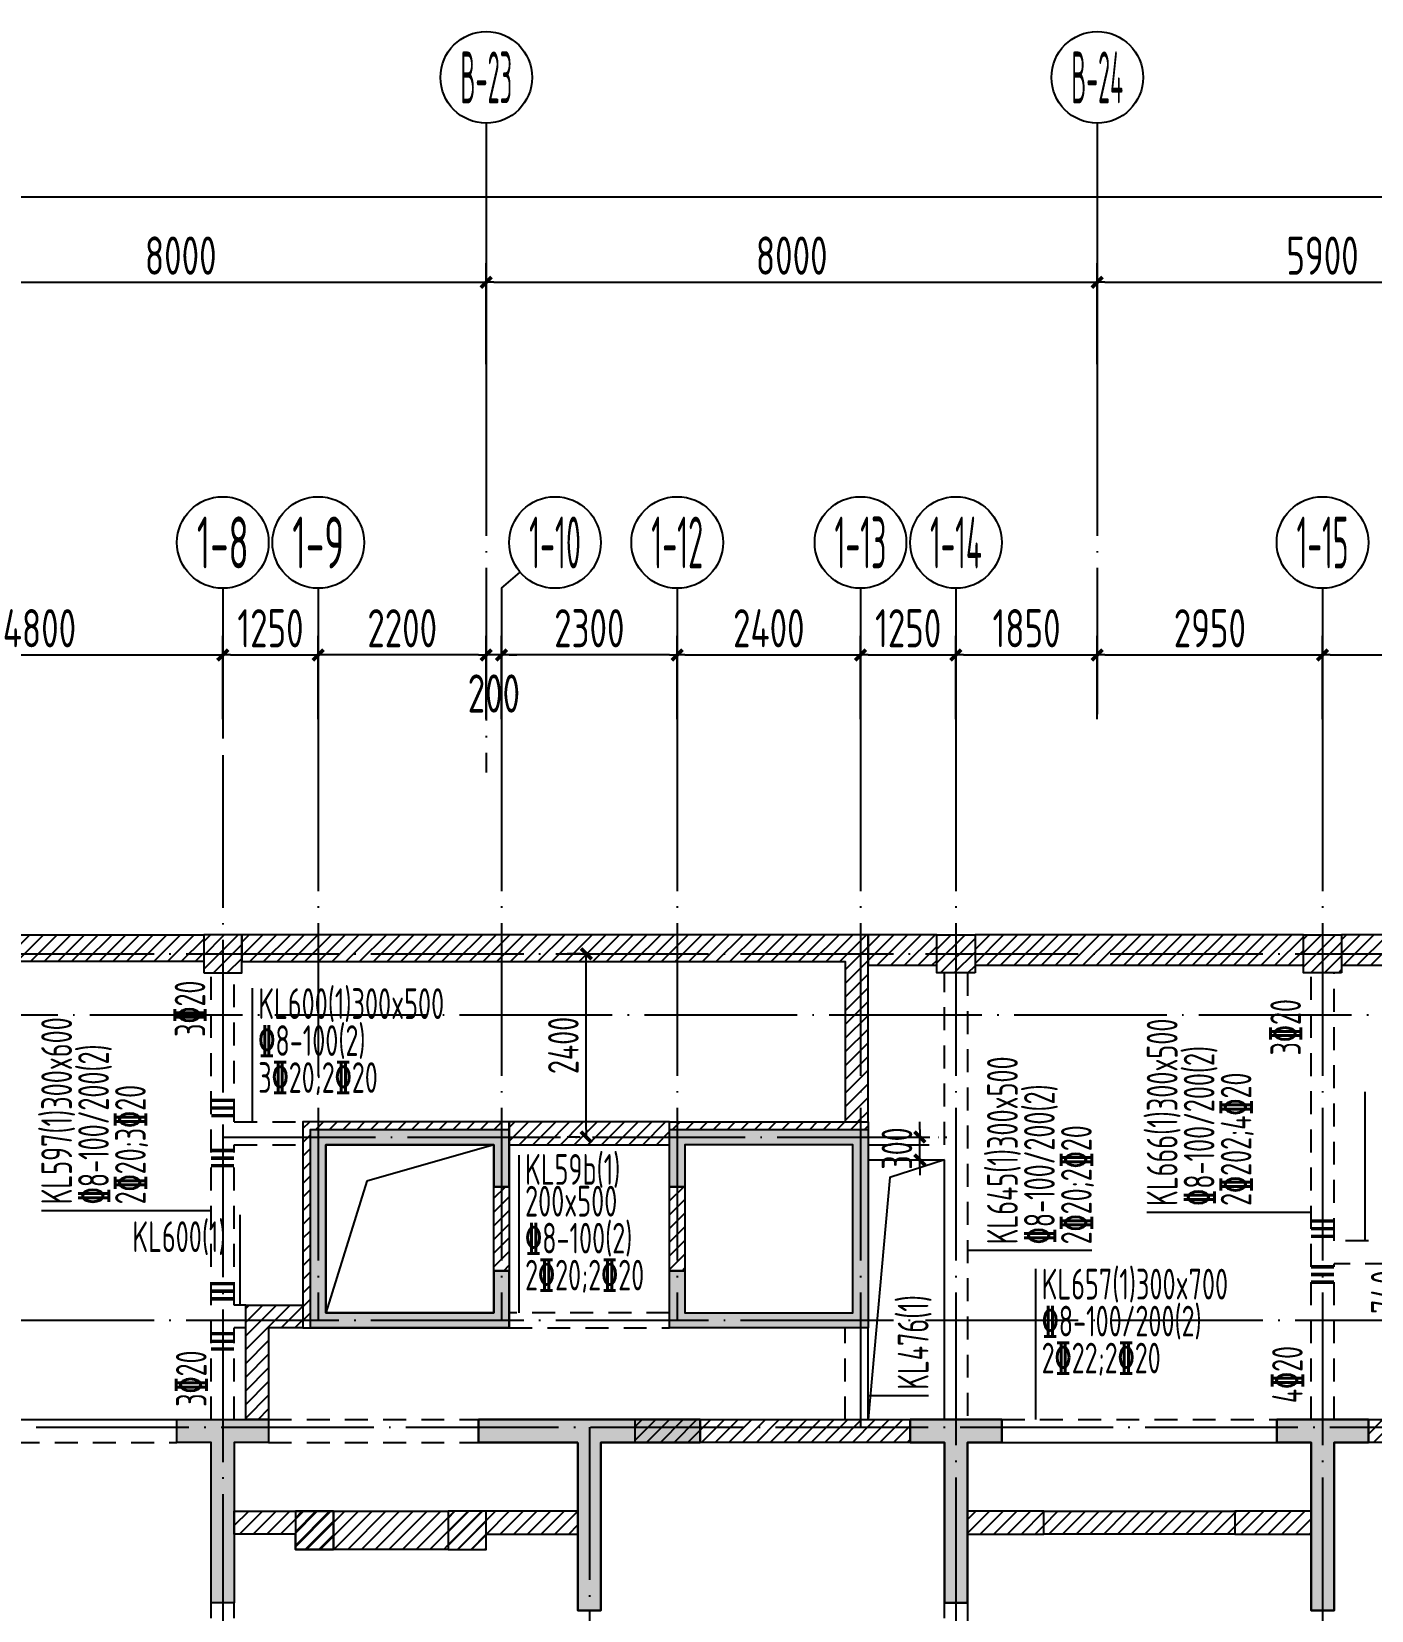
# Model space of a CAD drawing. Header units: millimetres. Extents: x 64473 to 386235, y 427387 to 703525.
# Drawn here: x 322893 to 340436, y 661745 to 682425 of the extents above; entities that cross this region are included whole.
import ezdxf
from ezdxf.enums import TextEntityAlignment as Align

# ---------------------------------------------------------------- set-up
doc = ezdxf.new("R2010")
doc.units = ezdxf.units.MM
doc.header["$LTSCALE"] = 100
doc.header["$PDMODE"] = 35
doc.header["$PDSIZE"] = 200
doc.linetypes.add('3', pattern=[5, 3, -2])
doc.linetypes.add('DOTE', pattern=[2.42, 2, -0.2, 0.02, -0.2])
for name, color, linetype in [('B-DIM', 1, 'Continuous'), ('B-TEXT', 7, 'Continuous'), ('B-开洞', 7, 'Continuous'), ('COLU', 7, 'Continuous'), ('colu-1层', 6, 'Continuous'), ('h填实-1层', 254, 'Continuous'), ('h斜线-1层', 7, 'Continuous'), ('h斜线-墙', 7, 'Continuous'), ('h斜线-柱', 7, 'Continuous'), ('L-AXIS', 3, 'Continuous'), ('L-dote', 253, 'DOTE'), ('L-箍筋', 1, 'Continuous'), ('Q-门框', 6, 'Continuous'), ('WALL', 3, 'Continuous'), ('wall-主楼', 2, 'Continuous'), ('wall-开洞', 5, 'Continuous'), ('垂直标注', 31, 'Continuous'), ('垂直钢筋', 27, 'Continuous'), ('梁', 4, 'Continuous'), ('梁虚线', 4, '3'), ('水平标注', 2, 'Continuous')]:
    doc.layers.add(name, color=color, linetype=linetype)
doc.styles.add('_TCH_AXIS', font='tssdeng.shx', dxfattribs={"width": 0.7, "bigfont": 'tssdchn.shx'})
doc.styles.add('COMPLEX', font='tssdeng.shx', dxfattribs={"width": 0.7, "bigfont": 'tssdchn.shx'})
doc.styles.get("Standard").update_dxf_attribs({"font": 'tssdeng.shx', "width": 0.7, "bigfont": 'tssdchn.shx'})
doc.styles.add('TSSD_Dimension', font='Tssdeng.shx', dxfattribs={"width": 0.7, "bigfont": 'tssdchn.shx'})
doc.dimstyles.new('TSSD_100_100$0', dxfattribs={"dimtxt": 300, "dimasz": 100, "dimexe": 250, "dimexo": 250, "dimgap": 100, "dimtad": 1, "dimdec": 0, "dimzin": 0, "dimdsep": 46, "dimtxsty": 'TSSD_Dimension', "dimblk": '_tsdbk', "dimblk1": '_tsdbk', "dimblk2": '_tsdbk', "dimsah": 1, "dimcen": 0, "dimclrt": 7, "dimadec": 0, "dimazin": 0, "dimtfac": 1, "dimtdec": 0, "dimtix": 1, "dimtmove": 2, "dimatfit": 3, "dimldrblk": '_tsdbk', "dimfxl": 1, "dimtolj": 1, "dimtzin": 0, "dimarcsym": 0})
pattern_1 = [(45, (-467527.32, -323147.44), (-89.802561, 89.802561), [])]
pattern_2 = [(45, (8572.51, -7581.39), (-89.802561, 89.802561), [])]

# ---------------------------------------------------------------- blocks, each defined once
blk = doc.blocks.new('_tsdbk')
blk.add_line((-1, 0), (0, 0))
at = {"const_width": 0.5}
blk.add_lwpolyline([(-0.7, -0.7), (0.7, 0.7)], dxfattribs=at)
blk = doc.blocks.new('*D40')
at = {"layer": 'B-DIM', "color": 0, "lineweight": -2}
for p, q in [((340930, 666385), (340930, 666485)), ((340930, 666285), (340930, 665545)), ((341142, 666285), (341180, 666285)), ((341142, 665545), (341180, 665545)), ((340930, 665445), (340930, 665345))]:
    blk.add_line(p, q, dxfattribs=at)
at = {"layer": 'Defpoints', "color": 0}
for p in [(340892, 666285), (340892, 665545), (340930, 665545)]:
    blk.add_point(p, dxfattribs=at)
at = {"layer": 'B-DIM', "color": 0, "lineweight": -2, "xscale": 100, "yscale": 100, "zscale": 100}
for p, rotation in [((340930, 666285), 270), ((340930, 665545), 90)]:
    blk.add_blockref('_tsdbk', p, dxfattribs=dict(at, rotation=rotation))
at = {"layer": 'B-DIM', "color": 7, "insert": (340630, 665915), "char_height": 400, "attachment_point": 5, "rotation": 90, "style": 'TSSD_Dimension'}
blk.add_mtext('\\A1;740', dxfattribs=at)
blk = doc.blocks.new('*D45')
at = {"layer": 'B-DIM', "color": 0, "lineweight": -2}
for p, q in [((330076, 670345), (329906, 670345)), ((330156, 668045), (330156, 670245)), ((330076, 667945), (329906, 667945))]:
    blk.add_line(p, q, dxfattribs=at)
at = {"layer": 'Defpoints', "color": 0}
for p in [(330156, 670345), (330326, 670345), (330326, 667945)]:
    blk.add_point(p, dxfattribs=at)
at = {"layer": 'B-DIM', "color": 0, "lineweight": -2, "xscale": 100, "yscale": 100, "zscale": 100}
for p, rotation in [((330156, 670345), 90), ((330156, 667945), 270)]:
    blk.add_blockref('_tsdbk', p, dxfattribs=dict(at, rotation=rotation))
at = {"layer": 'B-DIM', "color": 7, "insert": (329856, 669145), "char_height": 400, "attachment_point": 5, "rotation": 90, "style": 'TSSD_Dimension'}
blk.add_mtext('\\A1;2400', dxfattribs=at)
blk = doc.blocks.new('*D61')
at = {"layer": 'Defpoints', "color": 0}
for p in [(359046, 680262), (196946, 678055), (359046, 678055)]:
    blk.add_point(p, dxfattribs=at)
at = {"layer": 'L-AXIS', "color": 0, "lineweight": -2}
for p, q in [((196946, 678305), (196946, 680512)), ((359046, 678305), (359046, 680512)), ((197046, 680262), (358946, 680262))]:
    blk.add_line(p, q, dxfattribs=at)
at = {"layer": 'L-AXIS', "color": 0, "lineweight": -2, "xscale": 100, "yscale": 100, "zscale": 100, "rotation": 180}
blk.add_blockref('_tsdbk', (196946, 680262), dxfattribs=at)
at = {"layer": 'L-AXIS', "color": 0, "lineweight": -2, "xscale": 100, "yscale": 100, "zscale": 100}
blk.add_blockref('_tsdbk', (359046, 680262), dxfattribs=at)
at = {"layer": 'L-AXIS', "color": 7, "insert": (250239, 680612), "char_height": 500, "attachment_point": 5, "style": 'TSSD_Dimension'}
blk.add_mtext('\\A1;162100', dxfattribs=at)
blk = doc.blocks.new('*D533')
at = {"layer": 'Defpoints', "color": 0}
for p in [(336846, 674260), (334996, 673168), (336846, 673168)]:
    blk.add_point(p, dxfattribs=at)
at = {"layer": 'L-AXIS', "color": 0, "lineweight": -2}
for p, q in [((334996, 673418), (334996, 674510)), ((336846, 673418), (336846, 674510)), ((335096, 674260), (336746, 674260))]:
    blk.add_line(p, q, dxfattribs=at)
at = {"layer": 'L-AXIS', "color": 0, "lineweight": -2, "xscale": 100, "yscale": 100, "zscale": 100, "rotation": 180}
blk.add_blockref('_tsdbk', (334996, 674260), dxfattribs=at)
at = {"layer": 'L-AXIS', "color": 0, "lineweight": -2, "xscale": 100, "yscale": 100, "zscale": 100}
blk.add_blockref('_tsdbk', (336846, 674260), dxfattribs=at)
at = {"layer": 'L-AXIS', "color": 7, "insert": (335921, 674610), "char_height": 500, "attachment_point": 5, "style": 'TSSD_Dimension'}
blk.add_mtext('\\A1;1850', dxfattribs=at)
blk = doc.blocks.new('*D534')
at = {"layer": 'Defpoints', "color": 0}
for p in [(336846, 679141), (328846, 677820), (336846, 677820)]:
    blk.add_point(p, dxfattribs=at)
at = {"layer": 'L-AXIS', "color": 0, "lineweight": -2}
for p, q in [((328846, 678070), (328846, 679391)), ((336846, 678070), (336846, 679391)), ((328946, 679141), (336746, 679141))]:
    blk.add_line(p, q, dxfattribs=at)
at = {"layer": 'L-AXIS', "color": 0, "lineweight": -2, "xscale": 100, "yscale": 100, "zscale": 100, "rotation": 180}
blk.add_blockref('_tsdbk', (328846, 679141), dxfattribs=at)
at = {"layer": 'L-AXIS', "color": 0, "lineweight": -2, "xscale": 100, "yscale": 100, "zscale": 100}
blk.add_blockref('_tsdbk', (336846, 679141), dxfattribs=at)
at = {"layer": 'L-AXIS', "color": 7, "insert": (332846, 679491), "char_height": 500, "attachment_point": 5, "style": 'TSSD_Dimension'}
blk.add_mtext('\\A1;8000', dxfattribs=at)
blk = doc.blocks.new('_AXISO')
blk.add_circle((0, 0), 0.5)
at = {"layer": 'B-TEXT', "style": 'COMPLEX', "width": 1.450893}
blk.add_attdef('A', text='', height=0.56, dxfattribs=at).set_placement((0.249375, -0.28), (0.749375, -0.28), align=Align.FIT)
blk = doc.blocks.new('*D635')
at = {"layer": 'Defpoints', "color": 0}
for p in [(326646, 674260), (326646, 673168), (328846, 673168)]:
    blk.add_point(p, dxfattribs=at)
at = {"layer": 'L-AXIS', "color": 0, "lineweight": -2}
for p, q in [((326646, 673418), (326646, 674510)), ((328846, 673418), (328846, 674510)), ((328746, 674260), (326746, 674260))]:
    blk.add_line(p, q, dxfattribs=at)
at = {"layer": 'L-AXIS', "color": 0, "lineweight": -2, "xscale": 100, "yscale": 100, "zscale": 100, "rotation": 180}
blk.add_blockref('_tsdbk', (326646, 674260), dxfattribs=at)
at = {"layer": 'L-AXIS', "color": 0, "lineweight": -2, "xscale": 100, "yscale": 100, "zscale": 100}
blk.add_blockref('_tsdbk', (328846, 674260), dxfattribs=at)
at = {"layer": 'L-AXIS', "color": 7, "insert": (327746, 674610), "char_height": 500, "attachment_point": 5, "style": 'TSSD_Dimension'}
blk.add_mtext('\\A1;2200', dxfattribs=at)
blk = doc.blocks.new('*D636')
at = {"layer": 'Defpoints', "color": 0}
for p in [(325396, 674260), (320596, 673168), (325396, 673168)]:
    blk.add_point(p, dxfattribs=at)
at = {"layer": 'L-AXIS', "color": 0, "lineweight": -2}
for p, q in [((320596, 673418), (320596, 674510)), ((325396, 673418), (325396, 674510)), ((320696, 674260), (325296, 674260))]:
    blk.add_line(p, q, dxfattribs=at)
at = {"layer": 'L-AXIS', "color": 0, "lineweight": -2, "xscale": 100, "yscale": 100, "zscale": 100, "rotation": 180}
blk.add_blockref('_tsdbk', (320596, 674260), dxfattribs=at)
at = {"layer": 'L-AXIS', "color": 0, "lineweight": -2, "xscale": 100, "yscale": 100, "zscale": 100}
blk.add_blockref('_tsdbk', (325396, 674260), dxfattribs=at)
at = {"layer": 'L-AXIS', "color": 7, "insert": (322996, 674610), "char_height": 500, "attachment_point": 5, "style": 'TSSD_Dimension'}
blk.add_mtext('\\A1;4800', dxfattribs=at)
blk = doc.blocks.new('*D637')
at = {"layer": 'Defpoints', "color": 0}
for p in [(326646, 674260), (325396, 673168), (326646, 673168)]:
    blk.add_point(p, dxfattribs=at)
at = {"layer": 'L-AXIS', "color": 0, "lineweight": -2}
for p, q in [((325396, 673418), (325396, 674510)), ((326646, 673418), (326646, 674510)), ((325496, 674260), (326546, 674260))]:
    blk.add_line(p, q, dxfattribs=at)
at = {"layer": 'L-AXIS', "color": 0, "lineweight": -2, "xscale": 100, "yscale": 100, "zscale": 100, "rotation": 180}
blk.add_blockref('_tsdbk', (325396, 674260), dxfattribs=at)
at = {"layer": 'L-AXIS', "color": 0, "lineweight": -2, "xscale": 100, "yscale": 100, "zscale": 100}
blk.add_blockref('_tsdbk', (326646, 674260), dxfattribs=at)
at = {"layer": 'L-AXIS', "color": 7, "insert": (326021, 674610), "char_height": 500, "attachment_point": 5, "style": 'TSSD_Dimension'}
blk.add_mtext('\\A1;1250', dxfattribs=at)
blk = doc.blocks.new('*D638')
at = {"layer": 'Defpoints', "color": 0}
for p in [(333746, 674260), (331346, 673168), (333746, 673168)]:
    blk.add_point(p, dxfattribs=at)
at = {"layer": 'L-AXIS', "color": 0, "lineweight": -2}
for p, q in [((331346, 673418), (331346, 674510)), ((333746, 673418), (333746, 674510)), ((331446, 674260), (333646, 674260))]:
    blk.add_line(p, q, dxfattribs=at)
at = {"layer": 'L-AXIS', "color": 0, "lineweight": -2, "xscale": 100, "yscale": 100, "zscale": 100, "rotation": 180}
blk.add_blockref('_tsdbk', (331346, 674260), dxfattribs=at)
at = {"layer": 'L-AXIS', "color": 0, "lineweight": -2, "xscale": 100, "yscale": 100, "zscale": 100}
blk.add_blockref('_tsdbk', (333746, 674260), dxfattribs=at)
at = {"layer": 'L-AXIS', "color": 7, "insert": (332546, 674610), "char_height": 500, "attachment_point": 5, "style": 'TSSD_Dimension'}
blk.add_mtext('\\A1;2400', dxfattribs=at)
blk = doc.blocks.new('*D639')
at = {"layer": 'Defpoints', "color": 0}
for p in [(329046, 674260), (329046, 673168), (331346, 673168)]:
    blk.add_point(p, dxfattribs=at)
at = {"layer": 'L-AXIS', "color": 0, "lineweight": -2}
for p, q in [((329046, 673418), (329046, 674510)), ((331346, 673418), (331346, 674510)), ((331246, 674260), (329146, 674260))]:
    blk.add_line(p, q, dxfattribs=at)
at = {"layer": 'L-AXIS', "color": 0, "lineweight": -2, "xscale": 100, "yscale": 100, "zscale": 100, "rotation": 180}
blk.add_blockref('_tsdbk', (329046, 674260), dxfattribs=at)
at = {"layer": 'L-AXIS', "color": 0, "lineweight": -2, "xscale": 100, "yscale": 100, "zscale": 100}
blk.add_blockref('_tsdbk', (331346, 674260), dxfattribs=at)
at = {"layer": 'L-AXIS', "color": 7, "insert": (330196, 674610), "char_height": 500, "attachment_point": 5, "style": 'TSSD_Dimension'}
blk.add_mtext('\\A1;2300', dxfattribs=at)
blk = doc.blocks.new('*D640')
at = {"layer": 'Defpoints', "color": 0}
for p in [(328846, 674260), (328846, 673168), (329046, 673168)]:
    blk.add_point(p, dxfattribs=at)
at = {"layer": 'L-AXIS', "color": 0, "lineweight": -2}
for p, q in [((328846, 673418), (328846, 674510)), ((329046, 673418), (329046, 674510)), ((328746, 674260), (328646, 674260)), ((329046, 674260), (328846, 674260)), ((329146, 674260), (329246, 674260))]:
    blk.add_line(p, q, dxfattribs=at)
at = {"layer": 'L-AXIS', "color": 0, "lineweight": -2, "xscale": 100, "yscale": 100, "zscale": 100}
blk.add_blockref('_tsdbk', (328846, 674260), dxfattribs=at)
at = {"layer": 'L-AXIS', "color": 0, "lineweight": -2, "xscale": 100, "yscale": 100, "zscale": 100, "rotation": 180}
blk.add_blockref('_tsdbk', (329046, 674260), dxfattribs=at)
at = {"layer": 'L-AXIS', "color": 7, "insert": (328946, 673755), "char_height": 500, "attachment_point": 5, "style": 'TSSD_Dimension'}
blk.add_mtext('\\A1;200', dxfattribs=at)
blk = doc.blocks.new('*D641')
at = {"layer": 'Defpoints', "color": 0}
for p in [(334996, 674260), (333746, 673168), (334996, 673168)]:
    blk.add_point(p, dxfattribs=at)
at = {"layer": 'L-AXIS', "color": 0, "lineweight": -2}
for p, q in [((333746, 673418), (333746, 674510)), ((334996, 673418), (334996, 674510)), ((333846, 674260), (334896, 674260))]:
    blk.add_line(p, q, dxfattribs=at)
at = {"layer": 'L-AXIS', "color": 0, "lineweight": -2, "xscale": 100, "yscale": 100, "zscale": 100, "rotation": 180}
blk.add_blockref('_tsdbk', (333746, 674260), dxfattribs=at)
at = {"layer": 'L-AXIS', "color": 0, "lineweight": -2, "xscale": 100, "yscale": 100, "zscale": 100}
blk.add_blockref('_tsdbk', (334996, 674260), dxfattribs=at)
at = {"layer": 'L-AXIS', "color": 7, "insert": (334371, 674610), "char_height": 500, "attachment_point": 5, "style": 'TSSD_Dimension'}
blk.add_mtext('\\A1;1250', dxfattribs=at)
blk = doc.blocks.new('*D644')
at = {"layer": 'Defpoints', "color": 0}
for p in [(328846, 679141), (320846, 677820), (328846, 677820)]:
    blk.add_point(p, dxfattribs=at)
at = {"layer": 'L-AXIS', "color": 0, "lineweight": -2}
for p, q in [((320846, 678070), (320846, 679391)), ((328846, 678070), (328846, 679391)), ((320946, 679141), (328746, 679141))]:
    blk.add_line(p, q, dxfattribs=at)
at = {"layer": 'L-AXIS', "color": 0, "lineweight": -2, "xscale": 100, "yscale": 100, "zscale": 100, "rotation": 180}
blk.add_blockref('_tsdbk', (320846, 679141), dxfattribs=at)
at = {"layer": 'L-AXIS', "color": 0, "lineweight": -2, "xscale": 100, "yscale": 100, "zscale": 100}
blk.add_blockref('_tsdbk', (328846, 679141), dxfattribs=at)
at = {"layer": 'L-AXIS', "color": 7, "insert": (324846, 679491), "char_height": 500, "attachment_point": 5, "style": 'TSSD_Dimension'}
blk.add_mtext('\\A1;8000', dxfattribs=at)
blk = doc.blocks.new('*D690')
at = {"layer": 'Defpoints', "color": 0}
for p in [(342746, 674260), (339796, 673168), (342746, 673168)]:
    blk.add_point(p, dxfattribs=at)
at = {"layer": 'L-AXIS', "color": 0, "lineweight": -2}
for p, q in [((339796, 673418), (339796, 674510)), ((342746, 673418), (342746, 674510)), ((339896, 674260), (342646, 674260))]:
    blk.add_line(p, q, dxfattribs=at)
at = {"layer": 'L-AXIS', "color": 0, "lineweight": -2, "xscale": 100, "yscale": 100, "zscale": 100, "rotation": 180}
blk.add_blockref('_tsdbk', (339796, 674260), dxfattribs=at)
at = {"layer": 'L-AXIS', "color": 0, "lineweight": -2, "xscale": 100, "yscale": 100, "zscale": 100}
blk.add_blockref('_tsdbk', (342746, 674260), dxfattribs=at)
at = {"layer": 'L-AXIS', "color": 7, "insert": (341271, 674610), "char_height": 500, "attachment_point": 5, "style": 'TSSD_Dimension'}
blk.add_mtext('\\A1;2950', dxfattribs=at)
blk = doc.blocks.new('*D691')
at = {"layer": 'Defpoints', "color": 0}
for p in [(339796, 674260), (336846, 673168), (339796, 673168)]:
    blk.add_point(p, dxfattribs=at)
at = {"layer": 'L-AXIS', "color": 0, "lineweight": -2}
for p, q in [((336846, 673418), (336846, 674510)), ((339796, 673418), (339796, 674510)), ((336946, 674260), (339696, 674260))]:
    blk.add_line(p, q, dxfattribs=at)
at = {"layer": 'L-AXIS', "color": 0, "lineweight": -2, "xscale": 100, "yscale": 100, "zscale": 100, "rotation": 180}
blk.add_blockref('_tsdbk', (336846, 674260), dxfattribs=at)
at = {"layer": 'L-AXIS', "color": 0, "lineweight": -2, "xscale": 100, "yscale": 100, "zscale": 100}
blk.add_blockref('_tsdbk', (339796, 674260), dxfattribs=at)
at = {"layer": 'L-AXIS', "color": 7, "insert": (338321, 674610), "char_height": 500, "attachment_point": 5, "style": 'TSSD_Dimension'}
blk.add_mtext('\\A1;2950', dxfattribs=at)
blk = doc.blocks.new('*D700')
at = {"layer": 'Defpoints', "color": 0}
for p in [(342746, 679141), (336846, 677820), (342746, 677820)]:
    blk.add_point(p, dxfattribs=at)
at = {"layer": 'L-AXIS', "color": 0, "lineweight": -2}
for p, q in [((336846, 678070), (336846, 679391)), ((342746, 678070), (342746, 679391)), ((336946, 679141), (342646, 679141))]:
    blk.add_line(p, q, dxfattribs=at)
at = {"layer": 'L-AXIS', "color": 0, "lineweight": -2, "xscale": 100, "yscale": 100, "zscale": 100, "rotation": 180}
blk.add_blockref('_tsdbk', (336846, 679141), dxfattribs=at)
at = {"layer": 'L-AXIS', "color": 0, "lineweight": -2, "xscale": 100, "yscale": 100, "zscale": 100}
blk.add_blockref('_tsdbk', (342746, 679141), dxfattribs=at)
at = {"layer": 'L-AXIS', "color": 7, "insert": (339796, 679491), "char_height": 500, "attachment_point": 5, "style": 'TSSD_Dimension'}
blk.add_mtext('\\A1;5900', dxfattribs=at)
blk = doc.blocks.new('*D715')
at = {"layer": 'B-DIM', "color": 0, "lineweight": -2}
for p, q in [((334524, 668045), (334524, 668145)), ((334524, 667645), (334524, 667945)), ((334769, 667945), (334774, 667945)), ((334769, 667645), (334774, 667645)), ((334524, 667545), (334524, 667445))]:
    blk.add_line(p, q, dxfattribs=at)
at = {"layer": 'Defpoints', "color": 0}
for p in [(334519, 667945), (334524, 667945), (334519, 667645)]:
    blk.add_point(p, dxfattribs=at)
at = {"layer": 'B-DIM', "color": 0, "lineweight": -2, "xscale": 100, "yscale": 100, "zscale": 100}
for p, rotation in [((334524, 667945), 270), ((334524, 667645), 90)]:
    blk.add_blockref('_tsdbk', p, dxfattribs=dict(at, rotation=rotation))
at = {"layer": 'B-DIM', "color": 7, "insert": (334224, 667795), "char_height": 400, "attachment_point": 5, "rotation": 90, "style": 'TSSD_Dimension'}
blk.add_mtext('\\A1;300', dxfattribs=at)

msp = doc.modelspace()

# ---------------------------------------------------------------- hatches: boundary and pattern name
at = {"layer": 'h填实-1层'}
for points in [[(326746.5, 665644.7), (328946.5, 665644.7), (328946.5, 666194.7), (329146.5, 666194.7), (329146.5, 665444.7), (326546.5, 665444.7), (326546.5, 668044.7), (329146.5, 668044.7), (329146.5, 667294.7), (328946.5, 667294.7), (328946.5, 667844.7), (326746.5, 667844.7)], [(333846.5, 665444.7), (331246.5, 665444.7), (331246.5, 666194.7), (331446.5, 666194.7), (331446.5, 665644.7), (333646.5, 665644.7), (333646.5, 667844.7), (331446.5, 667844.7), (331446.5, 667294.7), (331246.5, 667294.7), (331246.5, 668044.7), (333846.5, 668044.7)], [(325996.5, 663944.7), (325546.5, 663944.7), (325546.5, 661844.7), (325246.5, 661844.7), (325246.5, 663944.7), (324796.5, 663944.7), (324796.5, 664244.7), (325546.5, 664244.7), (325996.5, 664244.7)], [(330046.5, 663944.7), (328746.5, 663944.7), (328746.5, 664244.7), (330346.5, 664244.7), (331646.5, 664244.7), (331646.5, 663944.7), (330346.5, 663944.7), (330346.5, 661744.7), (330046.5, 661744.7)], [(335596.5, 664244.7), (335596.5, 663944.7), (335146.5, 663944.7), (335146.5, 661844.7), (334846.5, 661844.7), (334846.5, 663944.7), (334396.5, 663944.7), (334396.5, 664244.7), (335146.5, 664244.7)], [(340396.5, 663944.7), (339946.5, 663944.7), (339946.5, 661744.7), (339646.5, 661744.7), (339646.5, 663944.7), (339196.5, 663944.7), (339196.5, 664244.7), (339946.5, 664244.7), (340396.5, 664244.7)]]:
    msp.add_hatch(color=256, dxfattribs=at).paths.add_polyline_path(points)
at = {"layer": 'h斜线-1层'}
h = msp.add_hatch(dxfattribs=at)
h.set_pattern_fill('ANSI31', color=256, scale=40, style=0)
h.paths.add_polyline_path([(329146.5, 668144.7), (326446.5, 668144.7), (326446.5, 665444.7), (326546.5, 665444.7), (326546.5, 668044.7), (329146.5, 668044.7)])
h = msp.add_hatch(dxfattribs=at)
h.set_pattern_fill('ANSI31', color=256, scale=40, style=0)
h.paths.add_polyline_path([(333846.5, 668144.7), (331246.5, 668144.7), (331246.5, 668044.7), (333846.5, 668044.7)])
h = msp.add_hatch(dxfattribs=at)
h.set_pattern_fill('ANSI31', color=256, scale=40, angle=-3e-12, style=0)
h.paths.add_polyline_path([(329146.5, 667294.7), (328946.5, 667294.7), (328946.5, 666194.7), (329146.5, 666194.7)])
h = msp.add_hatch(dxfattribs=at)
h.set_pattern_fill('ANSI31', color=256, scale=40, angle=-3e-12, style=0)
h.paths.add_polyline_path([(331246.5, 666194.7), (331446.5, 666194.7), (331446.5, 667294.7), (331246.5, 667294.7)])
at = {"layer": 'h斜线-墙'}
h = msp.add_hatch(dxfattribs=at)
h.set_pattern_fill('ANSI31', color=256, scale=40, style=0)
h.set_pattern_definition(pattern_2)
h.paths.add_polyline_path([(320846.5, 670594.7), (325146.5, 670594.7), (325146.5, 670244.7), (320846.5, 670244.7)])
h = msp.add_hatch(dxfattribs=at)
h.set_pattern_fill('ANSI31', color=256, scale=40, style=0)
h.set_pattern_definition(pattern_2)
h.paths.add_polyline_path([(325646.5, 670244.7), (333546.5, 670244.7), (333546.5, 668144.7), (333846.5, 668144.7), (333846.5, 670594.7), (325646.5, 670594.7)])
h = msp.add_hatch(dxfattribs=at)
h.set_pattern_fill('ANSI31', color=256, scale=40, style=0)
h.set_pattern_definition(pattern_2)
h.paths.add_polyline_path([(334746.5, 670594.7), (333846.5, 670594.7), (333846.5, 670194.7), (334746.5, 670194.7)])
h = msp.add_hatch(dxfattribs=at)
h.set_pattern_fill('ANSI31', color=256, scale=40, style=0)
h.set_pattern_definition(pattern_2)
h.paths.add_polyline_path([(339546.5, 670594.7), (335246.5, 670594.7), (335246.5, 670194.7), (339546.5, 670194.7)])
h = msp.add_hatch(dxfattribs=at)
h.set_pattern_fill('ANSI31', color=256, scale=40, style=0)
h.set_pattern_definition(pattern_2)
h.paths.add_polyline_path([(347196.5, 670594.7), (340046.5, 670594.7), (340046.5, 670194.7), (347196.5, 670194.7)])
h = msp.add_hatch(dxfattribs=at)
h.set_pattern_fill('ANSI31', color=256, scale=40, style=0)
h.set_pattern_definition(pattern_2)
h.paths.add_polyline_path([(329146.5, 667844.7), (331246.5, 667844.7), (331246.5, 668144.7), (329146.5, 668144.7)])
h = msp.add_hatch(dxfattribs=at)
h.set_pattern_fill('ANSI31', color=256, scale=40, style=0)
h.set_pattern_definition(pattern_2)
h.paths.add_polyline_path([(326446.5, 665744.7), (326446.5, 665444.7), (325996.5, 665444.7), (325996.5, 664244.7), (325696.5, 664244.7), (325696.5, 665744.7)])
h = msp.add_hatch(dxfattribs=at)
h.set_pattern_fill('ANSI31', color=256, scale=40, style=0)
h.set_pattern_definition(pattern_2)
h.paths.add_polyline_path([(334396.5, 663944.7), (330796.5, 663944.7), (330796.5, 664244.7), (334396.5, 664244.7)])
h = msp.add_hatch(dxfattribs=at)
h.set_pattern_fill('ANSI31', color=256, scale=40, style=0)
h.set_pattern_definition(pattern_2)
h.paths.add_polyline_path([(340396.5, 664244.7), (343996.5, 664244.7), (343996.5, 663944.7), (340396.5, 663944.7)])
h = msp.add_hatch(dxfattribs=at)
h.set_pattern_fill('ANSI31', color=256, scale=40, style=0)
h.set_pattern_definition(pattern_2)
edge = h.paths.add_edge_path()
edge.add_line((326846.5, 663044.7), (326846.5, 662544.7))
edge.add_line((326846.5, 662544.7), (326346.5, 662544.7))
edge.add_line((326346.5, 662544.7), (326346.5, 662744.7))
edge.add_line((326346.5, 662744.7), (325546.5, 662744.7))
edge.add_line((325546.5, 662744.7), (325546.5, 663044.7))
edge.add_line((325546.5, 663044.7), (326846.5, 663044.7))
edge.add_line((326846.5, 663044.7), (326846.5, 662744.7))
h = msp.add_hatch(dxfattribs=at)
h.set_pattern_fill('ANSI31', color=256, scale=40, style=0)
h.set_pattern_definition(pattern_2)
h.paths.add_polyline_path([(326846.5, 663044.7), (328346.5, 663044.7), (328346.5, 662544.7), (326846.5, 662544.7)])
h = msp.add_hatch(dxfattribs=at)
h.set_pattern_fill('ANSI31', color=256, scale=40, style=0)
h.set_pattern_definition(pattern_2)
edge = h.paths.add_edge_path()
edge.add_line((328346.5, 663044.7), (328346.5, 662544.7))
edge.add_line((328346.5, 662544.7), (328846.5, 662544.7))
edge.add_line((328846.5, 662544.7), (328846.5, 662744.7))
edge.add_line((328846.5, 662744.7), (330046.5, 662744.7))
edge.add_line((330046.5, 662744.7), (330046.5, 663044.7))
edge.add_line((330046.5, 663044.7), (328346.5, 663044.7))
edge.add_line((328346.5, 663044.7), (328346.5, 662744.7))
h = msp.add_hatch(dxfattribs=at)
h.set_pattern_fill('ANSI31', color=256, scale=40, style=0)
h.set_pattern_definition(pattern_2)
h.paths.add_polyline_path([(335146.5, 662744.7), (336146.5, 662744.7), (336146.5, 663044.7), (335146.5, 663044.7)])
h = msp.add_hatch(dxfattribs=at)
h.set_pattern_fill('ANSI31', color=256, scale=40, style=0)
h.set_pattern_definition(pattern_2)
h.paths.add_polyline_path([(336146.5, 663044.7), (338646.5, 663044.7), (338646.5, 662744.7), (336146.5, 662744.7)])
h = msp.add_hatch(dxfattribs=at)
h.set_pattern_fill('ANSI31', color=256, scale=40, style=0)
h.set_pattern_definition(pattern_2)
h.paths.add_polyline_path([(338646.5, 662744.7), (339646.5, 662744.7), (339646.5, 663044.7), (338646.5, 663044.7)])
at = {"layer": 'h斜线-柱'}
h = msp.add_hatch(dxfattribs=at)
h.set_pattern_fill('ANSI31', color=256, scale=40, style=0)
h.set_pattern_definition(pattern_1)
h.paths.add_polyline_path([(325146.5, 670094.7), (325646.5, 670094.7), (325646.5, 670594.7), (325146.5, 670594.7)])
h = msp.add_hatch(dxfattribs=at)
h.set_pattern_fill('ANSI31', color=256, scale=40, style=0)
h.set_pattern_definition(pattern_1)
h.paths.add_polyline_path([(335246.5, 670094.7), (334746.5, 670094.7), (334746.5, 670594.7), (335246.5, 670594.7)])
h = msp.add_hatch(dxfattribs=at)
h.set_pattern_fill('ANSI31', color=256, scale=40, style=0)
h.set_pattern_definition(pattern_1)
h.paths.add_polyline_path([(340046.5, 670094.7), (339546.5, 670094.7), (339546.5, 670594.7), (340046.5, 670594.7)])
h = msp.add_hatch(dxfattribs=at)
h.set_pattern_fill('ANSI31', color=256, scale=40, style=0)
h.set_pattern_definition([(45, (-466327.32, -330697.44), (-89.802561, 89.802561), [])])
h.paths.add_polyline_path([(326346.5, 662544.7), (326846.5, 662544.7), (326846.5, 663044.7), (326346.5, 663044.7)])
h = msp.add_hatch(dxfattribs=at)
h.set_pattern_fill('ANSI31', color=256, scale=40, style=0)
h.set_pattern_definition([(45, (-464327.32, -330697.44), (-89.802561, 89.802561), [])])
h.paths.add_polyline_path([(328346.5, 662544.7), (328846.5, 662544.7), (328846.5, 663044.7), (328346.5, 663044.7)])

# ---------------------------------------------------------------- linework, layer by layer
at = {"layer": 'B-开洞'}
for p, q in [((328946.5, 667844.7), (327281.6, 667366.8)), ((327281.6, 667366.8), (326746.5, 665644.7))]:
    msp.add_line(p, q, dxfattribs=at)
msp.add_lwpolyline([(334846.5, 667644.7), (334132.2, 667415.8), (333846.5, 664244.7)], dxfattribs=at)
at = {"layer": 'COLU'}
for points in [[(325146.5, 670094.7), (325646.5, 670094.7), (325646.5, 670594.7), (325146.5, 670594.7)], [(335246.5, 670094.7), (334746.5, 670094.7), (334746.5, 670594.7), (335246.5, 670594.7)], [(340046.5, 670094.7), (339546.5, 670094.7), (339546.5, 670594.7), (340046.5, 670594.7)], [(326346.5, 662544.7), (326846.5, 662544.7), (326846.5, 663044.7), (326346.5, 663044.7)], [(328346.5, 662544.7), (328846.5, 662544.7), (328846.5, 663044.7), (328346.5, 663044.7)]]:
    msp.add_lwpolyline(points, close=True, dxfattribs=at)
at = {"layer": 'colu-1层'}
for points in [[(326746.5, 665644.7), (328946.5, 665644.7), (328946.5, 666194.7), (329146.5, 666194.7), (329146.5, 665444.7), (326546.5, 665444.7), (326546.5, 668044.7), (329146.5, 668044.7), (329146.5, 667294.7), (328946.5, 667294.7), (328946.5, 667844.7), (326746.5, 667844.7)], [(333846.5, 665444.7), (331246.5, 665444.7), (331246.5, 666194.7), (331446.5, 666194.7), (331446.5, 665644.7), (333646.5, 665644.7), (333646.5, 667844.7), (331446.5, 667844.7), (331446.5, 667294.7), (331246.5, 667294.7), (331246.5, 668044.7), (333846.5, 668044.7)], [(325996.5, 663944.7), (325546.5, 663944.7), (325546.5, 661844.7), (325246.5, 661844.7), (325246.5, 663944.7), (324796.5, 663944.7), (324796.5, 664244.7), (325546.5, 664244.7), (325996.5, 664244.7)], [(330046.5, 663944.7), (328746.5, 663944.7), (328746.5, 664244.7), (330346.5, 664244.7), (331646.5, 664244.7), (331646.5, 663944.7), (330346.5, 663944.7), (330346.5, 661744.7), (330046.5, 661744.7)], [(335596.5, 664244.7), (335596.5, 663944.7), (335146.5, 663944.7), (335146.5, 661844.7), (334846.5, 661844.7), (334846.5, 663944.7), (334396.5, 663944.7), (334396.5, 664244.7), (335146.5, 664244.7)], [(340396.5, 663944.7), (339946.5, 663944.7), (339946.5, 661744.7), (339646.5, 661744.7), (339646.5, 663944.7), (339196.5, 663944.7), (339196.5, 664244.7), (339946.5, 664244.7), (340396.5, 664244.7)]]:
    msp.add_lwpolyline(points, close=True, dxfattribs=at)
at = {"layer": 'L-AXIS'}
for p, q in [((328846.5, 681225.4), (328846.5, 677819.9)), ((328846.5, 681225.4), (328846.5, 677819.9)), ((328846.5, 681225.4), (328846.5, 677819.9)), ((336846.5, 681225.4), (336846.5, 677819.9)), ((336846.5, 681225.4), (336846.5, 677819.9)), ((336846.5, 681225.4), (336846.5, 677819.9)), ((329046.5, 675133), (329290.9, 675342.6)), ((325396.5, 675133), (325396.5, 673167.5)), ((326646.5, 675133), (326646.5, 673167.5)), ((329046.5, 675133), (329046.5, 673167.5)), ((331346.5, 675133), (331346.5, 673167.5)), ((333746.5, 675133), (333746.5, 673167.5)), ((334996.5, 675133), (334996.5, 673167.5)), ((339796.5, 675133), (339796.5, 673167.5))]:
    msp.add_line(p, q, dxfattribs=at)
at = {"layer": 'L-dote', "ltscale": 10}
for p, q in [((328846.5, 677819.9), (328846.5, 672722.2)), ((336846.5, 677819.9), (336846.5, 673486.2)), ((326646.5, 673167.5), (326646.5, 665544.7)), ((329046.5, 673167.5), (329046.5, 665544.7)), ((331346.5, 673167.5), (331346.5, 665544.7)), ((333746.5, 673167.5), (333746.5, 664144.7)), ((334996.5, 673167.5), (334996.5, 649623.3)), ((339796.5, 673167.5), (339796.5, 649623.3)), ((325396.5, 672948.2), (325396.5, 649623.3)), ((310396.5, 670344.7), (366898.7, 670344.7)), ((292196.5, 669544.7), (366898.7, 669544.7)), ((325396.5, 667944.7), (334996.5, 667944.7)), ((310396.5, 665544.7), (366857.1, 665544.7)), ((301173.2, 664144.7), (366857.1, 664144.7)), ((330196.5, 664144.7), (330196.5, 649623.3))]:
    msp.add_line(p, q, dxfattribs=at)
at = {"layer": 'L-箍筋', "const_width": 44.9}
for points in [[(325246.5, 668426.3), (325546.5, 668426.3)], [(325246.5, 668326.3), (325546.5, 668326.3)], [(325246.5, 668226.3), (325546.5, 668226.3)], [(325242.7, 667769), (325542.7, 667769)], [(325242.7, 667669), (325542.7, 667669)], [(325242.7, 667569), (325542.7, 667569)], [(339646.5, 666844.7), (339946.5, 666844.7)], [(339646.5, 666744.7), (339946.5, 666744.7)], [(339646.5, 666644.7), (339946.5, 666644.7)], [(339646.5, 666244.7), (339946.5, 666244.7)], [(339646.5, 666144.7), (339946.5, 666144.7)], [(325246.5, 666026.3), (325546.5, 666026.3)], [(325246.5, 665926.3), (325546.5, 665926.3)], [(339646.5, 666044.7), (339946.5, 666044.7)], [(325246.5, 665826.3), (325546.5, 665826.3)], [(325242.7, 665369), (325542.7, 665369)], [(325242.7, 665269), (325542.7, 665269)], [(325242.7, 665169), (325542.7, 665169)]]:
    msp.add_lwpolyline(points, dxfattribs=at)
at = {"layer": 'Q-门框'}
for points in [[(326846.5, 663044.7), (328346.5, 663044.7), (328346.5, 662544.7), (326846.5, 662544.7)], [(336146.5, 663044.7), (338646.5, 663044.7), (338646.5, 662744.7), (336146.5, 662744.7)]]:
    msp.add_lwpolyline(points, close=True, dxfattribs=at)
at = {"layer": 'WALL'}
for points in [[(320846.5, 670594.7), (325146.5, 670594.7), (325146.5, 670244.7), (320846.5, 670244.7)], [(325646.5, 670244.7), (333546.5, 670244.7), (333546.5, 668144.7), (333846.5, 668144.7), (333846.5, 670594.7), (325646.5, 670594.7)], [(334746.5, 670594.7), (333846.5, 670594.7), (333846.5, 670194.7), (334746.5, 670194.7)], [(339546.5, 670594.7), (335246.5, 670594.7), (335246.5, 670194.7), (339546.5, 670194.7)], [(347196.5, 670594.7), (340046.5, 670594.7), (340046.5, 670194.7), (347196.5, 670194.7)], [(329146.5, 667844.7), (331246.5, 667844.7), (331246.5, 668144.7), (329146.5, 668144.7)], [(326446.5, 665744.7), (326446.5, 665444.7), (325996.5, 665444.7), (325996.5, 664244.7), (325696.5, 664244.7), (325696.5, 665744.7)], [(334396.5, 663944.7), (330796.5, 663944.7), (330796.5, 664244.7), (334396.5, 664244.7)], [(340396.5, 664244.7), (343996.5, 664244.7), (343996.5, 663944.7), (340396.5, 663944.7)], [(335146.5, 662744.7), (336146.5, 662744.7), (336146.5, 663044.7), (335146.5, 663044.7)], [(338646.5, 662744.7), (339646.5, 662744.7), (339646.5, 663044.7), (338646.5, 663044.7)]]:
    msp.add_lwpolyline(points, close=True, dxfattribs=at)
for points in [[(326846.5, 663044.7), (326846.5, 662544.7), (326346.5, 662544.7), (326346.5, 662744.7), (325546.5, 662744.7), (325546.5, 663044.7), (326846.5, 663044.7), (326846.5, 662744.7)], [(328346.5, 663044.7), (328346.5, 662544.7), (328846.5, 662544.7), (328846.5, 662744.7), (330046.5, 662744.7), (330046.5, 663044.7), (328346.5, 663044.7), (328346.5, 662744.7)]]:
    msp.add_lwpolyline(points, dxfattribs=at)
at = {"layer": 'wall-主楼'}
for points in [[(328946.5, 667294.7), (329146.5, 667294.7), (329146.5, 668144.7), (326446.5, 668144.7), (326446.5, 665444.7), (329146.5, 665444.7), (329146.5, 666194.7), (328946.5, 666194.7), (328946.5, 665644.7), (326746.5, 665644.7), (326746.5, 667844.7), (328946.5, 667844.7)], [(331446.5, 667294.7), (331246.5, 667294.7), (331246.5, 668144.7), (333846.5, 668144.7), (333846.5, 665444.7), (331246.5, 665444.7), (331246.5, 666194.7), (331446.5, 666194.7), (331446.5, 665644.7), (333646.5, 665644.7), (333646.5, 667844.7), (331446.5, 667844.7)], [(324796.5, 663944.7), (324796.5, 664244.7), (325996.5, 664244.7), (325996.5, 663944.7), (325546.5, 663944.7), (325546.5, 661844.7), (325246.5, 661844.7), (325246.5, 663944.7)], [(330046.5, 663944.7), (330046.5, 661744.7), (330346.5, 661744.7), (330346.5, 663944.7), (331646.5, 663944.7), (331646.5, 664244.7), (328746.5, 664244.7), (328746.5, 663944.7)], [(335596.5, 663944.7), (335596.5, 664244.7), (334396.5, 664244.7), (334396.5, 663944.7), (334846.5, 663944.7), (334846.5, 661844.7), (335146.5, 661844.7), (335146.5, 663944.7)], [(340396.5, 663944.7), (340396.5, 664244.7), (339196.5, 664244.7), (339196.5, 663944.7), (339646.5, 663944.7), (339646.5, 661744.7), (339946.5, 661744.7), (339946.5, 663944.7)]]:
    msp.add_lwpolyline(points, close=True, dxfattribs=at)
at = {"layer": 'wall-开洞'}
for points in [[(328946.5, 667294.7), (329146.5, 667294.7), (329146.5, 666194.7), (328946.5, 666194.7)], [(331246.5, 667294.7), (331446.5, 667294.7), (331446.5, 666194.7), (331246.5, 666194.7)]]:
    msp.add_lwpolyline(points, close=True, dxfattribs=at)
at = {"layer": '垂直标注'}
for p, q in [((323020.7, 666983.7), (325246.5, 666983.7)), ((337494.9, 666963), (339646.5, 666963)), ((336773.7, 666459.6), (335146.5, 666459.6)), ((334637.6, 664553.7), (333846.5, 664553.7))]:
    msp.add_line(p, q, dxfattribs=at)
at = {"layer": '梁'}
for p, q in [((333846.5, 667644.7), (334846.5, 667644.7)), ((334846.5, 664244.7), (334846.5, 667644.7)), ((333846.5, 664244.7), (333846.5, 665444.7)), ((321196.5, 664244.7), (324796.5, 664244.7)), ((335596.5, 663944.7), (339196.5, 663944.7))]:
    msp.add_line(p, q, dxfattribs=at)
at = {"layer": '梁虚线'}
for p, q in [((325246.5, 664244.7), (325246.5, 670094.7)), ((325546.5, 668144.7), (325546.5, 670094.7)), ((334846.5, 667844.7), (334846.5, 670094.7)), ((335146.5, 670094.7), (335146.5, 664244.7)), ((339646.5, 664244.7), (339646.5, 670094.7)), ((339946.5, 666584.7), (339946.5, 670094.7)), ((325546.5, 668144.7), (326446.5, 668144.7)), ((325546.5, 667844.7), (326446.5, 667844.7)), ((325546.5, 665744.7), (325546.5, 667844.7)), ((333846.5, 667844.7), (334846.5, 667844.7)), ((342896.5, 666584.7), (339946.5, 666584.7)), ((339946.5, 664244.7), (339946.5, 666284.7)), ((343656.5, 666284.7), (339946.5, 666284.7)), ((325696.5, 665744.7), (325546.5, 665744.7)), ((331246.5, 665644.7), (329146.5, 665644.7)), ((325546.5, 664244.7), (325546.5, 665444.7)), ((325696.5, 665444.7), (325546.5, 665444.7)), ((329146.5, 665444.7), (331246.5, 665444.7)), ((333546.5, 664244.7), (333546.5, 665444.7)), ((325996.5, 664244.7), (328746.5, 664244.7)), ((335596.5, 664244.7), (339196.5, 664244.7)), ((321196.5, 663944.7), (324796.5, 663944.7)), ((325996.5, 663944.7), (328746.5, 663944.7)), ((325246.5, 659144.7), (325246.5, 661844.7)), ((325546.5, 659144.7), (325546.5, 661844.7)), ((334846.5, 659144.7), (334846.5, 661844.7)), ((335146.5, 661844.7), (335146.5, 659144.7))]:
    msp.add_line(p, q, dxfattribs=at)
at = {"layer": '水平标注'}
for p, q in [((325780.9, 669894.4), (325780.9, 668144.7)), ((340348.5, 668538.5), (340348.5, 666584.7)), ((329274.1, 667705.8), (329274.1, 665644.7)), ((325620.3, 666926.7), (325620.3, 665744.7)), ((336037.8, 666220.1), (336037.8, 664244.7))]:
    msp.add_line(p, q, dxfattribs=at)

# ---------------------------------------------------------------- block references
at = {"layer": 'L-AXIS'}
ref = msp.add_blockref('_AXISO', (328846.5, 681825.4), dxfattribs=dict(at, xscale=1199.999999999997, yscale=1200, zscale=1200, rotation=359.9996457873818))
ref.add_attrib('A', 'B-23', dxfattribs={"color": 7, "height": 678.82, "rotation": 359.99965, "style": '_TCH_AXIS', "width": 0.256098}).set_placement((328507.1, 681486), (329185.9, 681486), align=Align.FIT)
ref = msp.add_blockref('_AXISO', (336846.5, 681825.4), dxfattribs=dict(at, xscale=1199.999999999997, yscale=1200, zscale=1200, rotation=359.9996457873818))
ref.add_attrib('A', 'B-24', dxfattribs={"color": 7, "height": 678.82, "rotation": 359.99965, "style": '_TCH_AXIS', "width": 0.25}).set_placement((336507.1, 681486), (337185.9, 681486), align=Align.FIT)
ref = msp.add_blockref('_AXISO', (325396.5, 675733), dxfattribs=dict(at, xscale=1199.999999999997, yscale=1200, zscale=1200, rotation=359.9996457873818))
ref.add_attrib('A', '1-8', dxfattribs={"color": 7, "height": 678.82, "rotation": 359.99965, "style": '_TCH_AXIS', "width": 0.381818}).set_placement((325057.1, 675393.6), (325735.9, 675393.6), align=Align.FIT)
ref = msp.add_blockref('_AXISO', (326646.5, 675733), dxfattribs=dict(at, xscale=1199.999999999997, yscale=1200, zscale=1200, rotation=359.9996457873818))
ref.add_attrib('A', '1-9', dxfattribs={"color": 7, "height": 678.82, "rotation": 359.99965, "style": '_TCH_AXIS', "width": 0.381818}).set_placement((326307.1, 675393.6), (326985.9, 675393.6), align=Align.FIT)
ref = msp.add_blockref('_AXISO', (329746.5, 675733), dxfattribs=dict(at, xscale=1199.999999999997, yscale=1200, zscale=1200, rotation=359.9996457873818))
ref.add_attrib('A', '1-10', dxfattribs={"color": 7, "height": 678.82, "rotation": 359.99965, "style": '_TCH_AXIS', "width": 0.3}).set_placement((329407.1, 675393.6), (330085.9, 675393.6), align=Align.FIT)
ref = msp.add_blockref('_AXISO', (331346.5, 675733), dxfattribs=dict(at, xscale=1199.999999999997, yscale=1200, zscale=1200, rotation=359.9996457873818))
ref.add_attrib('A', '1-12', dxfattribs={"color": 7, "height": 678.82, "rotation": 359.99965, "style": '_TCH_AXIS', "width": 0.3}).set_placement((331007.1, 675393.6), (331685.9, 675393.6), align=Align.FIT)
ref = msp.add_blockref('_AXISO', (333746.5, 675733), dxfattribs=dict(at, xscale=1199.999999999997, yscale=1200, zscale=1200, rotation=359.9996457873818))
ref.add_attrib('A', '1-13', dxfattribs={"color": 7, "height": 678.82, "rotation": 359.99965, "style": '_TCH_AXIS', "width": 0.3}).set_placement((333407.1, 675393.6), (334085.9, 675393.6), align=Align.FIT)
ref = msp.add_blockref('_AXISO', (334996.5, 675733), dxfattribs=dict(at, xscale=1199.999999999997, yscale=1200, zscale=1200, rotation=359.9996457873818))
ref.add_attrib('A', '1-14', dxfattribs={"color": 7, "height": 678.82, "rotation": 359.99965, "style": '_TCH_AXIS', "width": 0.291667}).set_placement((334657.1, 675393.6), (335335.9, 675393.6), align=Align.FIT)
ref = msp.add_blockref('_AXISO', (339796.5, 675733), dxfattribs=dict(at, xscale=1199.999999999997, yscale=1200, zscale=1200, rotation=359.9996457873818))
ref.add_attrib('A', '1-15', dxfattribs={"color": 7, "height": 678.82, "rotation": 359.99965, "style": '_TCH_AXIS', "width": 0.3}).set_placement((339457.1, 675393.6), (340135.9, 675393.6), align=Align.FIT)

# ---------------------------------------------------------------- texts
at = {"layer": '垂直标注', "width": 0.65}
for s, height, p in [('KL597(1)300x600', 403, (323422.7, 667064.1)), ('KL666(1)300x500', 403, (337897.9, 667043.6)), ('%%1328-100/200(2)', 402, (323905.1, 667064.1)), ('%%1328-100/200(2)', 402, (338381.5, 667043.6)), ('KL645(1)300x500', 403, (335806.5, 666540.2)), ('2%%13320;3%%13320', 401, (324387.5, 667064.1)), ('%%1328-100/200(2)', 402, (336290.1, 666540.2)), ('2%%133202;4%%13320', 401, (338865.1, 667043.6)), ('2%%13320;2%%13320', 401, (336773.7, 666540.2)), ('KL476(1)', 403, (334637.6, 664634.3))]:
    msp.add_text(s, height=height, rotation=90, dxfattribs=at).set_placement(p)
at = {"layer": '垂直钢筋', "color": 0, "width": 0.65}
for s, p in [('3%%13320', (325167.1, 669257.7)), ('3%%13320', (339513.3, 669015.3)), ('3%%13320', (325184.2, 664412.5)), ('4%%13320', (339536.2, 664459.9))]:
    msp.add_text(s, height=400, rotation=90, dxfattribs=at).set_placement(p)
at = {"layer": '水平标注', "width": 0.65}
for s, height, p in [('KL600(1)300x500', 403, (325861.5, 669491.4)), ('%%1328-100(2)', 402, (325861.5, 669007.8)), ('3%%13320;2%%13320', 401, (325861.5, 668524.2)), ('KL59b(1)', 403, (329354.7, 667319.7)), ('200x500', 403, (329354.7, 666903.5)), ('KL600(1)', 403, (324212.8, 666438.3)), ('%%1328-100(2)', 402, (329354.7, 666419.9)), ('2%%13320;2%%13320', 401, (329354.7, 665936.3)), ('KL657(1)300x700', 403, (336118.4, 665817.1)), ('%%1328-100/200(2)', 402, (336118.4, 665333.5)), ('2%%13322;2%%13320', 401, (336118.4, 664849.9))]:
    msp.add_text(s, height=height, dxfattribs=at).set_placement(p)

# ---------------------------------------------------------------- dimensions: what is measured, and where the dimension line sits
at = {"layer": 'B-DIM'}
for base, p1, p2, picture, middle in [((330155.8, 670344.7), (330326.1, 667944.7), (330326.1, 670344.7), '*D45', (329855.8, 669144.7)), ((334523.6, 667944.7), (334519.1, 667644.7), (334519.1, 667944.7), '*D715', (334223.6, 667794.7)), ((340930.5, 665544.7), (340891.7, 666284.7), (340891.7, 665544.7), '*D40', (340630.5, 665914.7))]:
    dim = msp.add_linear_dim(base=base, p1=p1, p2=p2, angle=90, dimstyle='TSSD_100_100$0', override={"dimtxt": 400}, dxfattribs=at)
    dim.commit()
    dim.dimension.update_dxf_attribs({"geometry": picture, "text_midpoint": middle})
at = {"layer": 'L-AXIS'}
dim = msp.add_linear_dim(base=(359046.5, 680262.3), p1=(196946.5, 678055.1), p2=(359046.5, 678055.1), dimstyle='TSSD_100_100$0', override={"dimtxt": 500}, dxfattribs=at)
dim.commit()
dim.dimension.update_dxf_attribs({"geometry": '*D61', "text_midpoint": (250239, 680612.3), "dimtype": 160})
for base, p1, p2, picture, middle in [((328846.5, 679141.4), (320846.5, 677819.9), (328846.5, 677819.9), '*D644', (324846.5, 679491.4)), ((336846.5, 679141.4), (328846.5, 677819.9), (336846.5, 677819.9), '*D534', (332846.5, 679491.4)), ((342746.5, 679141.4), (336846.5, 677819.9), (342746.5, 677819.9), '*D700', (339796.5, 679491.4)), ((325396.5, 674260), (320596.5, 673167.5), (325396.5, 673167.5), '*D636', (322996.5, 674610)), ((326646.5, 674260), (325396.5, 673167.5), (326646.5, 673167.5), '*D637', (326021.5, 674610)), ((333746.5, 674260), (331346.5, 673167.5), (333746.5, 673167.5), '*D638', (332546.5, 674610)), ((334996.5, 674260), (333746.5, 673167.5), (334996.5, 673167.5), '*D641', (334371.5, 674610)), ((336846.5, 674260), (334996.5, 673167.5), (336846.5, 673167.5), '*D533', (335921.5, 674610)), ((339796.5, 674260), (336846.5, 673167.5), (339796.5, 673167.5), '*D691', (338321.5, 674610)), ((342746.5, 674260), (339796.5, 673167.5), (342746.5, 673167.5), '*D690', (341271.5, 674610))]:
    dim = msp.add_linear_dim(base=base, p1=p1, p2=p2, dimstyle='TSSD_100_100$0', override={"dimtxt": 500}, dxfattribs=at)
    dim.commit()
    dim.dimension.update_dxf_attribs({"geometry": picture, "text_midpoint": middle})
for base, p1, p2, picture, middle in [((326646.5, 674260), (328846.5, 673167.5), (326646.5, 673167.5), '*D635', (327746.5, 674610)), ((329046.5, 674260), (331346.5, 673167.5), (329046.5, 673167.5), '*D639', (330196.5, 674610))]:
    dim = msp.add_linear_dim(base=base, p1=p1, p2=p2, angle=180, dimstyle='TSSD_100_100$0', override={"dimtxt": 500}, dxfattribs=at)
    dim.commit()
    dim.dimension.update_dxf_attribs({"geometry": picture, "text_midpoint": middle})
dim = msp.add_linear_dim(base=(328846.5, 674260), p1=(329046.5, 673167.5), p2=(328846.5, 673167.5), angle=180, dimstyle='TSSD_100_100$0', override={"dimtxt": 500}, dxfattribs=at)
dim.commit()
dim.dimension.update_dxf_attribs({"geometry": '*D640', "text_midpoint": (328946.5, 673754.7), "dimtype": 160})

doc.saveas('drawing.dxf')
